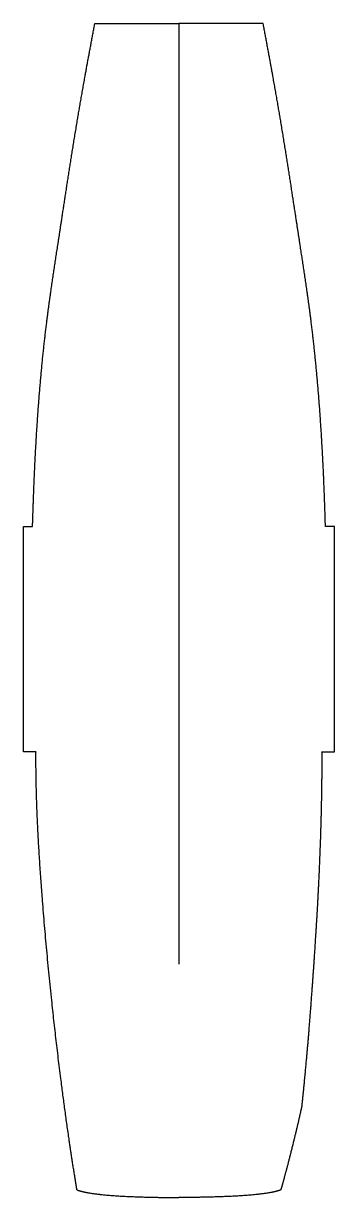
# Model space of a CAD drawing. Header units: inches. Extents: x -24 to 23, y -35 to 143.
import ezdxf

# ---------------------------------------------------------------- set-up
doc = ezdxf.new("R2010")
doc.units = ezdxf.units.IN
doc.layers.get('0').update_dxf_attribs({"linetype": 'CONTINUOUS'})

msp = doc.modelspace()

# ---------------------------------------------------------------- linework, layer by layer
for p, q in [((-13.28, 142.69), (-0.52, 142.69)), ((-0.52, 142.69), (-0.52, 0)), ((12.24, 142.69), (-0.52, 142.69)), ((-24.11, 32.23), (-24.11, 66.37)), ((-24.11, 66.37), (-22.73, 66.37)), ((23.07, 66.37), (21.69, 66.37)), ((23.07, 32.23), (23.07, 66.37)), ((-22.21, 32.23), (-24.11, 32.23)), ((21.17, 32.23), (23.07, 32.23))]:
    msp.add_line(p, q)
for points in [[(-22.73, 66.37), (-22.66, 68.7), (-22.51, 73.17), (-22.23, 79.35), (-21.74, 86.57), (-21.03, 93.98), (-20.26, 100.07), (-19.49, 105.26), (-18.68, 110.46), (-17.76, 116.57), (-16.63, 123.87), (-15.49, 130.76), (-14.45, 136.51), (-13.68, 140.59), (-13.28, 142.69)], [(21.69, 66.37), (21.63, 68.7), (21.48, 73.17), (21.19, 79.35), (20.7, 86.57), (19.99, 93.98), (19.22, 100.07), (18.45, 105.26), (17.64, 110.46), (16.72, 116.57), (15.59, 123.87), (14.45, 130.76), (13.41, 136.51), (12.64, 140.59), (12.24, 142.69)], [(-16, -34.23), (-16.43, -31.63), (-17.26, -26.33), (-18.41, -18.08), (-19.78, -6.66), (-21.15, 7.64), (-21.9, 18.39), (-22.18, 25.67), (-22.23, 30.12), (-22.21, 32.23)], [(20.49, 8.4), (20.55, 9.46), (20.66, 11.55), (20.81, 14.64), (20.97, 18.65), (21.11, 23.48), (21.17, 27.15), (21.19, 29.76), (21.18, 31.42), (21.17, 32.23)], [(18.13, -21.6), (18.26, -20.41), (18.5, -18.02), (18.85, -14.42), (19.26, -9.58), (19.72, -3.52), (20.05, 1.3), (20.28, 4.87), (20.42, 7.23), (20.49, 8.4)], [(14.96, -34.23), (15.1, -33.75), (15.37, -32.77), (15.78, -31.29), (16.3, -29.29), (16.93, -26.77), (17.43, -24.72), (17.78, -23.17), (18.02, -22.12), (18.13, -21.6)], [(-16, -34.23), (-15.68, -34.36), (-14.93, -34.58), (-13.5, -34.85), (-11.07, -35.1), (-7.56, -35.28), (-4.65, -35.36), (-2.54, -35.39), (-1.19, -35.4), (-0.52, -35.4)], [(14.96, -34.23), (14.64, -34.36), (13.89, -34.58), (12.46, -34.85), (10.03, -35.1), (6.52, -35.28), (3.61, -35.36), (1.5, -35.39), (0.15, -35.4), (-0.52, -35.4)]]:
    msp.add_open_spline(points, degree=5)

doc.saveas('drawing.dxf')
